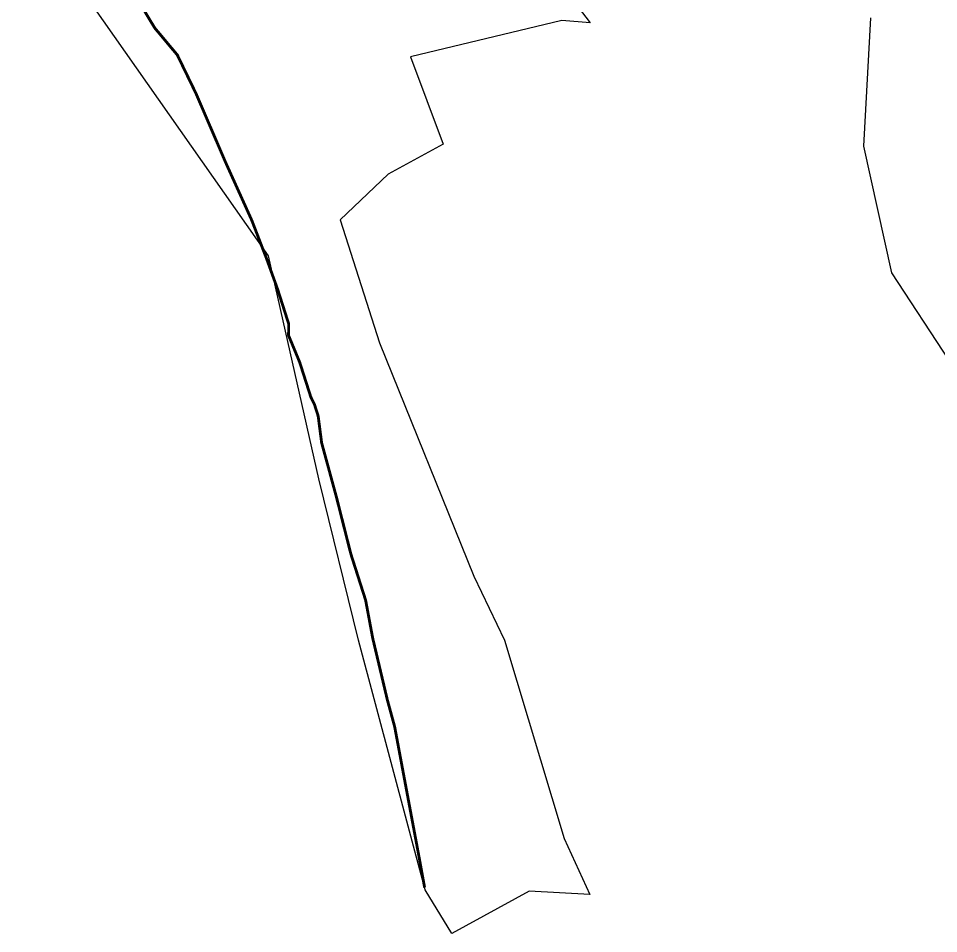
# Model space of a CAD drawing. Header units: metres. Extents: x 258845 to 261959, y 2180031 to 2183042.
# Drawn here: x 259587 to 260542, y 2180250 to 2181200 of the extents above; entities that cross this region are included whole.
import ezdxf

# ---------------------------------------------------------------- set-up
doc = ezdxf.new("R2010")
doc.units = ezdxf.units.M
doc.layers.add('HAZARDS LINE', color=1, linetype='Continuous')
doc.layers.add('village', color=3, linetype='Continuous')

msp = doc.modelspace()

# ---------------------------------------------------------------- linework, layer by layer
at = {"layer": 'HAZARDS LINE', "lineweight": 18}
msp.add_lwpolyline([(259588.31, 2181421.96, 2.97, 2.97, 0), (259728.24, 2181190.19, 2.97, 2.97, 0), (259751.7, 2181162.14, 2.97, 2.97, 0), (259759.43, 2181146.18, 2.97, 2.97, 0), (259771.04, 2181122.23, 2.97, 2.97, 0), (259801.89, 2181050.46, 2.97, 2.97, 0), (259828.92, 2180990.63, 2.97, 2.97, 0), (259836.61, 2180970.7, 2.97, 2.97, 0), (259844.29, 2180950.77, 2.97, 2.97, 0), (259855.8, 2180918.9, 2.97, 2.97, 0), (259867.26, 2180883.06, 2.97, 2.97, 0), (259867.11, 2180871.16, 2.97, 2.97, 0), (259878.67, 2180843.26, 2.97, 2.97, 0), (259890.13, 2180807.42, 2.97, 2.97, 0), (259894, 2180799.44, 2.97, 2.97, 0), (259897.82, 2180787.49, 2.97, 2.97, 0), (259901.44, 2180759.68, 2.97, 2.97, 0), (259909.04, 2180731.82, 2.97, 2.97, 0), (259916.63, 2180703.96, 2.97, 2.97, 0), (259931.76, 2180644.28, 2.97, 2.97, 0), (259947.04, 2180596.49, 2.97, 2.97, 0), (259954.48, 2180556.73, 2.97, 2.97, 0), (259965.8, 2180509, 2.97, 2.97, 0), (259969.57, 2180493.08, 2.97, 2.97, 0), (259977.16, 2180465.23, 2.97, 2.97, 0), (260003.22, 2180326.08, 2.97, 2.97, 0), (260008.25, 2180298.26, 2.97, 2.97, 0)], format="xyseb", dxfattribs=at)
at = {"layer": 'village', "color": 3}
for points in [[(260105.18, 2181293.35, 0), (260180.16, 2181195.63, 0), (260150.48, 2181197.78, 0), (259993.75, 2181160.25, 0), (260027.41, 2181069.42, 0), (259970.46, 2181038.52, 0), (259920.55, 2180991.23, 0), (259961.57, 2180863.6, 0), (260059.5, 2180621.29, 0), (260091.22, 2180554.9, 0), (260153.07, 2180349.04, 0), (260179.76, 2180290.94, 0), (260116.62, 2180294.47, 0), (260036.44, 2180250.44, 0), (260008.88, 2180295.9, 0), (259939.74, 2180554.95, 0), (259898.51, 2180722.36, 0), (259846.36, 2180953.82, 0), (259652.11, 2181230.31, 0)], [(260552.96, 2180844.85, 0), (260492.97, 2180936.24, 0), (260463.82, 2181067.58, 0), (260471.14, 2181200.58, 0)]]:
    msp.add_polyline3d(points, dxfattribs=at)

doc.saveas('drawing.dxf')
